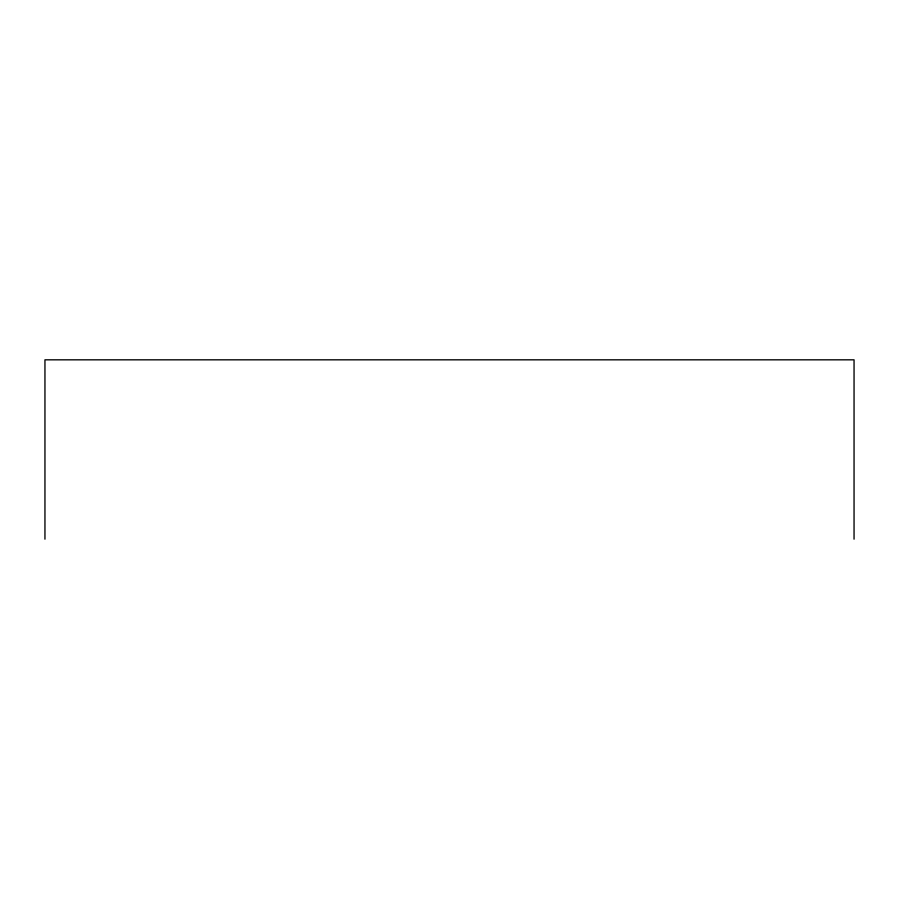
<?xml version="1.0" encoding="UTF-8"?>
<svg xmlns="http://www.w3.org/2000/svg" width="899" height="899" viewBox="0 0 899 899"><rect width="100%" height="100%" fill="white"/><g stroke="black" fill="none" stroke-linecap="round" stroke-linejoin="round"><path stroke-width="1.35" d="M854.05 539.175L854.05 359.825L44.95 359.825L44.95 539.175"/></g></svg>
